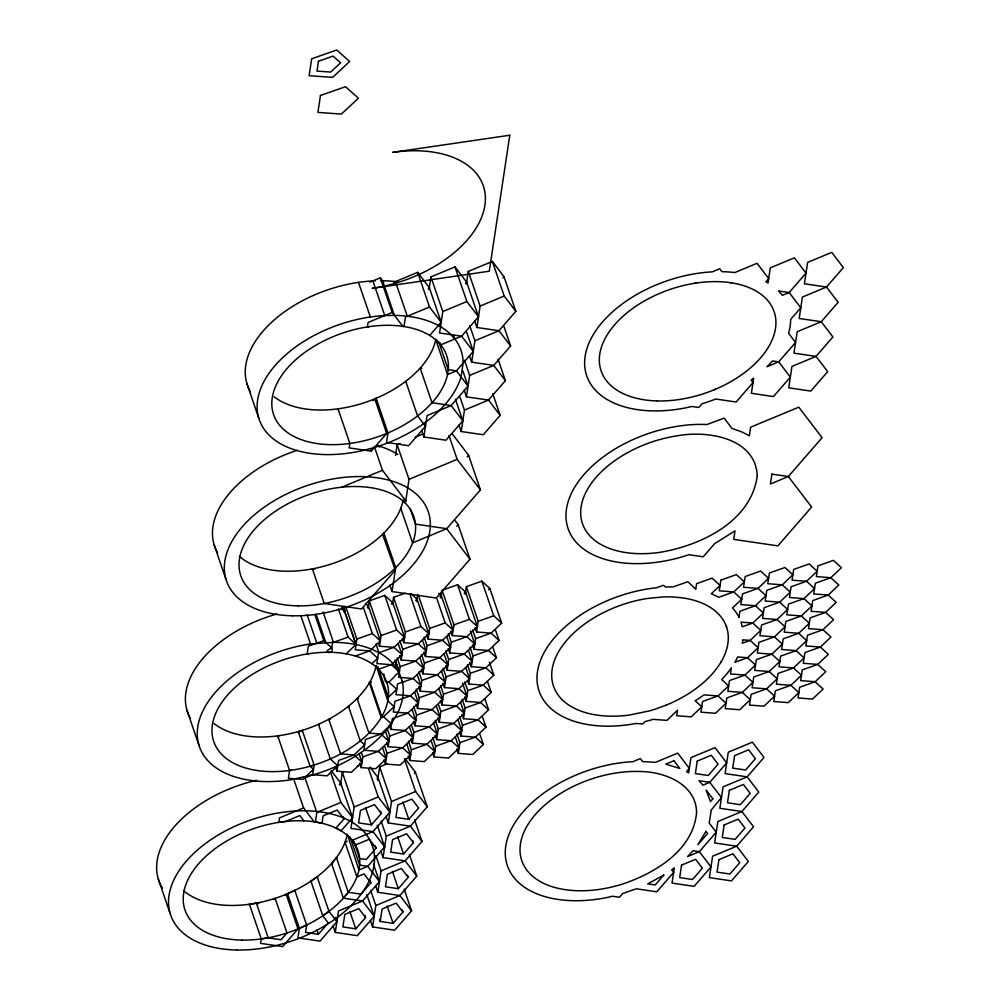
<?xml version="1.0" encoding="UTF-8"?>
<svg xmlns="http://www.w3.org/2000/svg" width="1000" height="1000" viewBox="0 0 1000 1000"><rect width="100%" height="100%" fill="white"/><g stroke="black" fill="none" stroke-linecap="round" stroke-linejoin="round"><path stroke-width="1.5" d="M343.875 611.9L344.175 609.938M361.35 752.55L362.837 756.875L362.025 762.237L351.45 772.262L336.95 771.15L337.75 765.8L327.175 775.825L312.675 774.7L314.137 765.025L302.275 730.387L298.225 731.6L310.087 766.225L313.488 769.35L302.9 779.375L288.4 778.263L289.575 770.487L277.725 735.85L279.625 735.588M340.4 785.062L342.325 772.337L343.825 771.712M368.113 608.587L369.275 600.887L384.775 595.388L392.738 602.7L404.588 637.325L403.787 642.675L418.288 643.8L426.25 651.112L425.438 656.462L439.938 657.575L447.912 664.887L447.1 670.25L461.6 671.363L469.562 678.675L468.762 684.025L483.263 685.15L491.225 692.463L480.637 702.487L465.15 707.987L463.525 718.7L478.025 719.825L486 727.125L475.412 737.163L459.925 742.663L458.3 753.375L472.8 754.5L483.375 744.463L479.675 733.65M429.025 289.55L430.925 276.9L455 266.9L466.65 282.15L478.512 316.775L476.9 327.488L498.975 330.737L510.625 345.988L493.75 365.412L469.675 375.412L466.438 396.838L488.512 400.087L500.163 415.337L483.288 434.762L461.213 431.512L458.988 425.025M370.65 890.362L375.838 905.512L374.212 916.237L357.337 935.662L335.262 932.412L338.5 910.987L362.562 900.987L379.45 881.562L381.062 870.837L375.875 855.688M342.325 772.337L354.175 806.963L350.938 828.388L373.025 831.637L384.675 846.888L383.05 857.6L405.138 860.85L416.788 876.1L399.9 895.525L375.838 905.512M384.888 746.838L387.113 753.325L386.3 758.688L375.712 768.713L361.213 767.6L362.025 762.237L359.062 753.587M483.375 744.463L475.412 737.163L460.913 736.038L462.537 725.325L478.025 719.825L488.612 709.788L480.637 702.487L466.138 701.363L466.95 696.012L458.988 688.7L444.487 687.588L445.288 682.225L437.325 674.912L422.825 673.8L423.638 668.45L415.675 661.137L401.175 660.013L401.975 654.663L394.012 647.35L379.513 646.237L381.125 635.525L369.275 600.887M455.225 520.763L458.137 524.575L469.988 559.2L436.238 598.05L392.075 591.562L395.688 567.675L383.825 533.05L383.587 534.587M392.488 604.362L393.55 597.337L405.163 593.2M460 397.1L464.45 410.087L462.825 420.8L445.95 440.225L423.875 436.975L427.113 415.55L451.175 405.55L468.05 386.125L462.863 370.975M430.925 276.9L442.788 311.525L439.55 332.962L461.625 336.2L473.288 351.45L471.662 362.163L493.75 365.412L505.4 380.662L488.512 400.087L464.45 410.087M377.638 780.263L379.663 766.862L387.188 763.737M408.413 741.112L411.375 749.775L410.562 755.138L399.988 765.163L385.487 764.038L386.3 758.688L382.587 747.862M432.688 737.562L435.65 746.213L434.837 751.575L424.263 761.6L409.762 760.487L410.562 755.138L402.6 747.825L388.1 746.7L389.725 735.987L387.5 729.5M455.4 737.2L459.113 748.025L448.537 758.05L434.038 756.938L434.837 751.575L426.875 744.262L412.375 743.15L413.188 737.8L405.213 730.487L390.712 729.362L392.337 718.65L407.825 713.15L418.413 703.125L419.212 697.763L416.25 689.1M397.212 657.987L400.175 666.637L398.562 677.35L413.062 678.475L421.025 685.788L420.213 691.137L434.712 692.25L442.675 699.562L441.875 704.925L456.375 706.038L464.338 713.35L453.762 723.375L438.263 728.875L436.65 739.6L451.15 740.713L459.113 748.025M416.65 601.487L417.713 594.45M466.35 284.15L468.275 271.425L492.35 261.425L503.988 276.675L515.85 311.312L498.975 330.737L474.9 340.737L473.288 351.45L456.4 370.875L447.525 374.562A91.425 54.763 -18.9 0 1 307.575 441.625A91.425 54.763 -18.9 0 1 322.663 341.512A91.425 54.763 -18.9 0 1 448.263 369.675L456.4 370.875L468.05 386.125M404.15 889.125L411.562 910.775L394.675 930.188L372.6 926.95L374.212 916.237L366.812 894.587M411.562 910.775L399.9 895.525L377.825 892.275L379.45 881.562L373.512 864.25M381.062 870.837L405.138 860.85L422.013 841.425L410.363 826.175L388.288 822.925L391.512 801.5L379.663 766.862M411.375 749.775L426.875 744.262L437.45 734.237L429.487 726.925L414.988 725.812L416.6 715.1L413.638 706.438M435.65 746.213L451.15 740.713L461.725 730.688L453.762 723.375L439.263 722.262L440.062 716.9L432.1 709.587L417.6 708.475L418.413 703.125L414.7 692.3M387.113 753.325L402.6 747.825L413.188 737.8L413.988 732.438L429.487 726.925L440.062 716.9L440.875 711.538L456.375 706.038L466.95 696.012L467.762 690.65L483.263 685.15L493.837 675.125L485.875 667.812L471.375 666.688L472.175 661.338L464.212 654.025L449.712 652.913L450.525 647.55L442.55 640.238L428.05 639.125L429.675 628.413L418.562 595.95M461.213 431.512L462.825 420.8L455.412 399.162M440.925 597.925L442.038 590.562M416.6 715.1L432.1 709.587L442.675 699.562L443.488 694.2L458.988 688.7L469.562 678.675L470.375 673.312L485.875 667.812L496.45 657.788L488.488 650.475L473.988 649.35L474.787 644L466.825 636.688L452.325 635.575L453.938 624.862L442.088 590.225L457.587 584.725L465.55 592.038L477.4 626.663L476.6 632.013L491.1 633.138L499.062 640.45L488.488 650.475L472.987 655.975L472.175 661.338L461.6 671.363L446.1 676.862L445.288 682.225L434.712 692.25L419.212 697.763M465.2 594.375L466.362 586.675L481.863 581.163L489.825 588.475L501.675 623.112L491.1 633.138L475.6 638.638L474.787 644L464.212 654.025L448.713 659.525L447.912 664.887L437.325 674.912L421.838 680.425L421.025 685.788L410.438 695.812L394.95 701.312L393.325 712.025L407.825 713.15L415.8 720.462L405.213 730.487L389.725 735.987M695.713 589.138L696.6 583.663L712.1 578.15L720.062 585.462L719.25 590.812L733.75 591.938L741.712 599.25L740.913 604.6L755.413 605.712L763.375 613.025L762.562 618.387L777.062 619.5L785.025 626.812L784.225 632.163L798.725 633.288L806.688 640.6L805.875 645.95L820.375 647.062L828.35 654.375L817.763 664.4L802.275 669.912L800.65 680.625L815.15 681.737L823.112 689.05L812.537 699.075L798.037 697.962L799.663 687.25L815.15 681.737L825.738 671.712L817.763 664.4L803.263 663.288L804.887 652.575L820.375 647.062L830.962 637.038L822.987 629.725L808.487 628.612L810.113 617.9L825.612 612.388L836.188 602.362L828.225 595.05L813.725 593.938L815.337 583.225L830.837 577.712L841.413 567.688L833.45 560.375L817.95 565.887L816.338 576.6L830.837 577.712L838.8 585.025L828.225 595.05L812.725 600.562L811.112 611.275L825.612 612.388L833.575 619.7L822.987 629.725L807.5 635.237L806.688 640.6L796.112 650.625L780.612 656.125L779 666.838L793.5 667.962L801.462 675.275L790.888 685.3L775.387 690.8L773.763 701.513L788.263 702.638L798.85 692.6L790.888 685.3L776.388 684.175L778 673.462L793.5 667.962L804.075 657.938L796.112 650.625L781.612 649.5L783.225 638.787L798.725 633.288L809.3 623.263L801.338 615.95L786.838 614.825L788.45 604.113L803.95 598.612L814.525 588.587L806.562 581.275L792.062 580.15L793.675 569.438L809.175 563.938L817.138 571.25L806.562 581.275L791.062 586.775L789.45 597.487L803.95 598.612L811.912 605.925L801.338 615.95L785.837 621.45L785.025 626.812L774.45 636.838L758.95 642.337L757.337 653.062L771.838 654.175L779.8 661.488L769.225 671.513L753.725 677.013L752.113 687.738L766.612 688.85L774.575 696.162L764 706.188L749.5 705.075L751.112 694.35L766.612 688.85L777.188 678.825L769.225 671.513L754.725 670.4L756.338 659.675L771.838 654.175L782.412 644.15L774.45 636.838L759.95 635.725L761.562 625L777.062 619.5L787.638 609.475L779.675 602.163L765.175 601.05L766.8 590.337L782.288 584.825L792.875 574.8L784.912 567.487L769.412 573L767.788 583.713L782.288 584.825L790.263 592.137L779.675 602.163L764.188 607.675L763.375 613.025L752.788 623.05L742.225 626.812A106.662 63.888 -18.9 0 0 740.975 622.15L752.788 623.05L760.763 630.363L750.175 640.387L742.212 643.225A106.662 63.888 -18.9 0 0 742.725 639.825L750.175 640.387L758.15 647.7L747.562 657.725L734.925 662.225A106.662 63.888 -18.9 0 0 737.675 656.963L747.562 657.725L755.537 665.037L744.95 675.062L729.463 680.575L727.837 691.287L742.337 692.4L750.3 699.712L739.725 709.737L725.225 708.625L726.838 697.913L742.337 692.4L752.913 682.375L744.95 675.062L730.45 673.95L731.375 667.825L729.912 669.875A106.662 63.888 -18.9 0 1 721.725 679.587L728.65 685.938L718.062 695.962L702.575 701.462L700.95 712.175L715.45 713.3L726.038 703.275L718.062 695.962L704.013 694.875A106.662 63.888 -18.9 0 1 695.175 700.775L701.762 706.825L691.188 716.85L676.688 715.738L677.513 710.238L666.912 720.4L653.225 719.35A106.662 63.888 -18.9 0 1 645.238 721.5L642.638 723.962L636.112 723.462A106.662 63.888 -18.9 0 1 537.5 671.538A106.662 63.888 -18.9 0 1 656.575 587.737L663.55 585.262L665.512 587.05A106.662 63.888 -18.9 0 1 673.188 586.9L687.825 581.7L695.688 589.138M249.275 905.1L249.4 904.262L256.375 903.138L268.225 937.862L281.087 939.762L286.975 932.987L275.113 898.35L274.012 899.625M277.575 736.825L277.725 735.85M337.887 409.663L338.462 408.762M249.4 904.262L261.25 938.9L260.575 943.35L282.663 946.6L298.025 928.913L286.163 894.287L285.2 895.387M302.113 731.475L302.275 730.387M287.325 894.912L287.5 893.725L294.812 890.387L306.675 925.013L305.562 932.4L318.425 934.287L328.263 922.962L322.775 915.775L310.925 881.15L317.113 876.725L317.613 877.375M294.675 891.312L294.812 890.387M338.45 608.987L348.088 637.125L356.05 644.438L344.188 609.8L344.7 606.45M375.938 399.487L375.95 398.363M287.5 893.725L299.363 928.363L297.925 937.887L320 941.125L336.875 921.7L335.4 917.375M312.5 774.675L304.975 777.8L316.837 812.425L315.4 821.963L322.013 823.263L323.125 815.875L337.163 810.05L343.95 818.938L335.988 828.1L341.1 830.863L352.562 817.688L340.7 783.05L331.238 770.662M356.05 644.438L356.863 639.075L345.737 606.613M337.775 765.662L338.562 760.438L354.062 754.925L364.637 744.9L365.45 739.538L380.95 734.038L391.525 724.013M395.525 455.438L397.137 444.725L400.15 443.475M397.137 444.725L409 479.35L405.4 503.25L404.65 501.087M377.825 667.087L378.575 669.25L391.4 664.688L401.975 654.663L402.788 649.3L399.825 640.65M383.925 674.038C385.412 691.838 392.15 676.85 399.363 672L391.4 664.688L376.9 663.575L378.512 652.862L394.012 647.35L404.588 637.325L405.4 631.962L393.55 597.337M347.612 835.138L358.913 870L367.788 866.312L384.675 846.888L386.287 836.162L381.1 821.012M380.238 921.462L382.125 908.962L396.163 903.138L402.95 912.025L393.113 923.35L380.238 921.462L379.5 919.3M418.413 703.125L410.438 695.812L395.938 694.688L397.562 683.975L413.062 678.475L423.638 668.45L424.45 663.088L421.475 654.425M400.175 666.637L415.675 661.137L426.25 651.112L427.062 645.75L424.1 637.087M440 342.713L440.737 344.875L461.625 336.2L478.512 316.775L480.125 306.062L468.275 271.425M424.45 663.088L439.938 657.575L450.525 647.55L451.325 642.188L448.363 633.538M451.325 642.188L466.825 636.688L477.4 626.663L478.212 621.3L466.362 586.675M376.1 665.45L387.812 700.863L394.137 706.675L383.562 716.7L381.213 717.537L369.363 682.9L369.925 681.938L371.262 682.038M435.763 339.475L447.525 374.562L448.263 369.675L438.625 341.538M381.25 717.475L381.775 716.562L369.925 681.938M721.513 661.15L720.95 662.113M381.775 716.562L383.562 716.7L391.262 723.775L397.938 712.387A106.662 63.9 -18.9 0 0 402.475 698.637L402.987 695.238A106.662 63.9 -18.9 0 0 402.488 682.225L395.538 661.95M391.262 723.775L390.175 725.288A106.662 63.9 -18.9 0 1 364.275 750.288L355.438 756.188A106.662 63.9 -18.9 0 1 313.488 774.762L290.012 779.938A106.662 63.9 -18.9 0 1 197.763 726.95A106.662 63.9 -18.9 0 1 310.512 643.95L333.45 642.325A106.662 63.9 -18.9 0 1 371.562 649.175L378.988 652.688A106.662 63.9 -18.9 0 1 398.35 671.075L399.062 672.412L395.312 661.5M337.2 857.763L336.4 857.638L331.55 863.538L343.413 898.175L362.562 900.987L374.212 916.237M336.4 857.638L348.263 892.275L343.413 898.175M428.263 288.825L429.312 287.613L417.663 272.362L393.587 282.362M465.6 283.363L466.65 282.15M429.712 335.425L441.175 322.25L429.312 287.613M373.263 400.6L374.775 398.85L386.637 433.475L371.275 451.163L349.188 447.912L349.862 443.462L338.013 408.825M502.938 277.887L503.988 276.675M424.75 424.1L425.487 426.275L408.612 445.7L386.538 442.45L387.975 432.925L376.112 398.288M404.438 502.325L405.763 500.788L382.475 470.288L374.325 446.488M467.175 456.85L468.587 455.225L452.575 434.263M468.587 455.225L480.438 489.862L446.688 528.7L412.625 542.863L400.763 508.225M456.725 526.2L458.137 524.575M339.275 784.7L340.7 783.05M376.987 778.8L378.038 777.588L370.037 767.1M414.325 773.325L415.375 772.113L405.188 758.775M381.287 813.475L374.5 804.587L360.462 810.413L358.575 822.9L371.45 824.8L381.287 813.475L380.55 811.312M378.038 777.588L389.9 812.212L373.025 831.637L352.125 840.312L355.375 845.025L369.275 839.262L376.062 848.15L366.225 859.475L359.65 858.5L353.713 841.188M408.787 819.325L418.625 808L411.838 799.112L397.8 804.95L395.925 817.438L408.787 819.325L402.863 802.013M415.375 772.113L427.238 806.75L410.363 826.175L386.287 836.162M370.087 880.662L370.838 882.825L361 894.15L348.263 892.275M413.4 842.675L406.613 833.787L392.575 839.613L390.7 852.113L403.562 854L413.4 842.675L412.663 840.512M365.613 917.5L358.825 908.612L344.787 914.438L342.9 926.925L355.775 928.825L365.613 917.5L364.862 915.337M408.175 877.35L401.388 868.462L387.35 874.287L385.462 886.787L398.338 888.675L408.175 877.35L407.438 875.188M343.462 610.5L344.075 609.925L356.025 644.575L355.238 649.788L369.738 650.9L377.713 658.213L371.912 663.713M367.375 607.288L368.462 606.25L365.475 603.513M391.413 603.95L392.738 602.7M346.138 653.825L355.925 644.55M415.688 600.388L417 599.138L411.037 593.663M368.462 606.25L380.325 640.875L369.738 650.9L355.35 656.025M439.95 596.838L441.275 595.588L438.787 593.3M464.225 593.288L465.55 592.038M417 599.138L428.862 633.775L418.288 643.8L402.788 649.3M488.5 589.725L489.825 588.475M441.275 595.588L453.137 630.212L442.55 640.238L427.062 645.75M385.2 730.525L388.913 741.35L378.338 751.375L362.837 756.875M317.113 876.725L328.975 911.363L322.775 915.775M426.163 421.838L423.55 423.738M306.675 925.013L299.363 928.363M715.487 389.237L714.15 389.8M369.775 282.213L380.325 277.838L383.587 282.113M441.175 322.25L429.525 307L405.45 317L404.012 326.525L402.863 326.35L392.188 312.462L368.113 322.463L367.438 326.925L368.9 326.7M442.788 311.525L466.863 301.525L478.512 316.775M480.125 306.062L504.2 296.062L515.85 311.312M436.775 339.475L435.675 339.938A91.425 54.763 -18.9 0 1 367.188 401.75A91.425 54.763 -18.9 0 1 274.1 396.75M415.2 437.225L423.225 433.888M341.763 487.2L382.475 470.288M409 479.35L457.15 459.35L480.438 489.862M357.362 766.087L360.375 764.837M314.175 821.775L303.575 807.9L279.5 817.9L278.825 822.362L285.775 821.45L299.825 815.525L303.875 820.837M316.837 812.425L340.913 802.438L352.562 817.688M354.175 806.963L378.25 796.963L389.9 812.212M391.512 801.5L415.588 791.5L427.238 806.75M347.25 841.35L345.012 842.288L356.875 876.912L364.05 873.938L370.838 882.825M348.088 637.125L332.587 642.625L331.775 647.987C320.037 652.85 334.625 654.963 331.775 647.987L323.812 640.675L308.312 646.188L307.137 653.962L309.05 653.662M356.863 639.075L372.362 633.562L380.325 640.875M381.125 635.525L396.625 630.013L404.588 637.325M405.4 631.962L420.9 626.462L428.862 633.775M429.675 628.413L445.175 622.9L453.137 630.212M453.938 624.862L469.438 619.35L477.4 626.663M478.212 621.3L493.713 615.8L501.675 623.112M369.363 682.9L371.112 682.275M314.137 765.025L310.087 766.225M268.238 937.775L261.25 938.9M694.95 283.238L696.413 283.025M291.475 770.225L289.575 770.487M250.387 391.613A106.662 63.9 -18.9 0 1 272.7 321.287A106.662 63.9 -18.9 0 1 372.9 280.925L375.3 280.812M384.75 315.55L394.4 315.375A106.662 63.9 -18.9 0 1 450.938 334.625L454.837 339.025A106.662 63.9 -18.9 0 1 463.125 363.137L461.05 376.95A106.662 63.9 -18.9 0 1 444.95 404.637L439.525 410.387A106.662 63.9 -18.9 0 1 374.487 447.463L364.462 450.163A106.662 63.9 -18.9 0 1 257.613 399.988A106.662 63.9 -18.9 0 1 384.75 315.55L372.9 280.925M380.737 280.725L382.55 280.738A106.662 63.9 -18.9 0 1 397.587 281.875M358.587 698.6L357.088 698.487L368.95 733.112L380.95 734.038L388.913 741.35M330.425 719.388L328.738 719.262L340.6 753.888L354.062 754.925L362.025 762.237M730.3 282.663L731.525 282.85M421.788 368.338L420.163 368.1L432.025 402.738L451.175 405.55L462.825 420.8M314.725 569.225L312.387 568.875L324.25 603.513L361.55 608.987L395.312 570.138L382.537 534.312L383.113 535.062M331.55 863.538L332.75 863.713M256.363 903.238L258.775 903.587M438.363 325.475L440.5 326.675L439.762 324.513M341.7 607.513L344.188 609.8M377.537 667.688L375.95 666.237A91.425 54.763 -18.9 0 1 307.725 728.575A91.425 54.763 -18.9 0 1 214.125 723.625M349.237 707.013L348.425 706.263L360.275 740.9L364.637 744.9L363.837 750.263L378.338 751.375L386.3 758.688M319.363 725.163L318.438 724.312L330.3 758.938L337.663 765.713M298.225 731.6L299.288 732.575M406.475 382.262L405.725 381.287L417.587 415.925L425.487 426.275M469.988 559.2L446.688 528.7L415.45 524.113L410.262 508.963M377.887 445.188L379.35 447.1M379.45 881.562L367.788 866.312L359.65 865.113L350.012 836.975M310.925 881.15L311.613 882.05M328.975 911.363L336.875 921.7M726.325 626.438L726.625 627.288M492.35 261.425L504.2 296.062M503.95 326.5L510.625 345.988M497.987 359.012L505.4 380.662M474.675 321L476.9 327.488M455 266.9L466.863 301.525M469.712 325.588L474.9 340.737M492.762 393.688L500.163 415.337M466.613 331.975L473.288 351.45M469.45 355.675L471.662 362.163M464.487 360.262L469.675 375.412M453.35 334.7L454.837 339.025M464.212 390.35L466.438 396.838M417.663 272.362L429.525 307M449 435.55L457.15 459.35M395.438 281.6L407.287 316.225M382.55 280.738L394.4 315.375M380.325 277.838L392.188 312.462M481.863 581.163L493.713 615.8M495.363 629.625L499.062 640.45M421.65 430.487L423.875 436.975M492.738 646.963L496.45 657.788M489.387 662.138L493.837 675.125M358.5 282.362L370.363 316.988M475.112 627.688L476.6 632.013M457.587 584.725L469.438 619.35M472.638 629.987L475.6 638.638M470.35 631.013L474.787 644M487.512 681.637L491.225 692.463M472.5 645.025L473.988 649.35M470.025 647.325L472.987 655.975M468.475 650.512L472.175 661.338M484.9 698.975L488.612 709.788M469.888 662.362L471.375 666.688M467.413 664.65L470.375 673.312M465.863 667.85L469.562 678.675M482.287 716.312L486 727.125M450.838 631.237L452.325 635.575M468.013 681.862L468.762 684.025M437.025 599.1L445.175 622.9M464.8 681.988L467.762 690.65M446.812 636.737L450.525 647.55M462.5 683.025L466.95 696.012M448.225 648.575L449.712 652.913M464.663 697.038L466.138 701.363M445.75 650.875L448.713 659.525M462.188 699.325L465.15 707.987M444.2 654.075L447.912 664.887M460.637 702.525L464.338 713.35M445.613 665.913L447.1 670.25M462.05 714.375L463.525 718.7M370.525 449L371.275 451.163M443.137 668.213L446.1 676.862M459.575 716.663L462.537 725.325M441.587 671.4L445.288 682.225M458.025 719.862L461.725 730.688M426.575 634.8L428.05 639.125M443 683.25L444.487 687.588M459.438 731.712L460.913 736.038M409.787 593.987L420.9 626.462M440.525 685.55L443.488 694.2M456.95 734L459.925 742.663M422.55 640.288L426.25 651.112M438.975 688.737L442.675 699.562M423.963 652.138L425.438 656.462M440.387 700.588L441.875 704.925M456.825 749.05L458.3 753.375M438.65 705.05L440.875 711.538M419.925 657.625L423.638 668.45M436.362 706.075L440.062 716.9M421.35 669.475L422.825 673.8M437.775 717.925L439.263 722.262M389.85 585.075L392.075 591.562M418.862 671.762L421.838 680.425M435.3 720.225L438.263 728.875M417.312 674.963L421.025 685.788M433.75 723.413L437.45 734.237M402.3 638.35L403.787 642.675M418.738 686.812L420.213 691.137M435.163 735.263L436.65 739.6M384.775 595.388L396.625 630.013M398.275 643.838L401.975 654.663M431.138 740.75L434.837 751.575M399.688 655.688L401.175 660.013M416.112 704.15L417.6 708.475M432.55 752.6L434.038 756.938M395.662 661.175L399.363 672M412.088 709.638L415.8 720.462M401.75 680.062L402.488 682.225M394.65 660.25L398.35 671.075M413.5 721.488L414.988 725.812M411.763 725.938L413.988 732.438M409.475 726.975L413.188 737.8M378.775 644.075L379.513 646.237M410.887 738.825L412.375 743.15M363.462 607.6L372.362 633.562M376.025 644.038L378.988 652.688M406.863 744.312L410.562 755.138M377.975 667L388.35 697.3L387.812 700.863A91.425 54.763 -18.9 0 1 248 768.662A91.425 54.763 -18.9 0 1 263.125 668.325A91.425 54.763 -18.9 0 1 388.35 697.3L396.75 689.338L388.787 682.025L386.6 681.862L386.863 682.65M408.275 756.162L409.762 760.487M404.475 759.025L415.588 791.5M389.237 725.037L390.712 729.362M414.6 819.775L422.013 841.425M386.625 742.375L388.1 746.7M384.012 759.712L385.487 764.038M409.375 854.45L416.788 876.1M246.887 383.488L258.75 418.113M323.075 612.025L333.45 642.325M397.638 836.688L403.562 854M386.062 816.438L388.288 822.925M316.137 614.338L325.775 642.475M368.612 768.825L378.25 796.963M314.925 614.7L323.812 640.675M359.738 763.263L361.213 767.6M307.2 615.013L316.837 643.15M377.262 825.25L384.675 846.888M392.413 871.363L398.338 888.675M402.212 909.862L402.95 912.025M300.875 615.812L310.512 643.95M380.838 851.1L383.05 857.6M365.525 807.475L371.45 824.8M375.325 845.987L376.062 848.15M371.425 842.7L372.175 844.875M387.175 906.038L393.113 923.35M335.462 766.825L336.95 771.15M375.6 885.775L377.825 892.275M330.538 772.125L340.913 802.438M343.212 816.775L343.95 818.938M370.375 920.45L372.6 926.95M349.837 911.5L355.775 928.825M214.1 544.7L225.95 579.325M293.938 779.762L303.575 807.9M333.038 925.925L335.262 932.412M316.95 929.963L318.425 934.287M187.037 710.45L198.9 745.088M158.275 878.925L170.138 913.55M347.287 834.225A91.425 54.763 -18.9 0 1 277.562 897.537A91.425 54.763 -18.9 0 1 183.5 890.537M162.438 888.162A106.662 63.9 -18.9 0 1 256.537 780.312M303.888 776.712A106.662 63.9 -18.9 0 1 306.9 777.038M190.538 718.575A106.662 63.9 -18.9 0 1 277.025 613.962M341.35 609.412A106.662 63.9 -18.9 0 1 345.2 610.15M217.6 552.825A106.662 63.9 -18.9 0 1 297.113 450.325M377.375 445.637A106.662 63.9 -18.9 0 1 397.825 454.462M403.1 500A91.425 54.763 -18.9 0 1 333.375 563.312A91.425 54.763 -18.9 0 1 239.312 556.3M696.562 812.85C693.1 849.975 656.062 872.475 623.95 883.6A91.125 54.588 -18.9 0 1 599.538 889.362L599.438 889.375A91.4 54.75 -18.9 0 1 522.513 835.738A91.4 54.75 -18.9 0 1 640.837 771.538C665.088 771.8 696.6 784.525 696.562 812.85M711.287 810.037L709.188 823.025L716.225 832.237L714.613 842.95L736.688 846.2L748.337 861.45L731.462 880.875L709.388 877.625L712.613 856.2L736.688 846.2L753.562 826.775L741.912 811.525L719.837 808.275L723.075 786.85L747.138 776.85L764.025 757.425L752.375 742.175L728.3 752.175L725.062 773.6L747.138 776.85L758.787 792.1L741.912 811.525L717.85 821.525L716.225 832.237L699.35 851.663L687.588 856.55L693.025 850.738L699.35 851.663L711 866.912L694.125 886.338L672.038 883.1L674.338 867.9L671.688 869.8L673.662 872.387L656.775 891.812L636.4 888.812L622.737 893.475L619.438 897.275L612.45 896.25L607.288 897.463A106.662 63.9 -18.9 0 1 505.775 846.1A106.662 63.9 -18.9 0 1 627.7 762.025L632.725 761.75L640.35 758.575L642.625 761.562L655.462 762.35L677.688 753.112L689.338 768.363L688.662 772.837L686.488 771.65L689.338 768.363L690.962 757.638L715.037 747.638L726.675 762.887L709.8 782.312L702.913 785.175L699.013 780.738L709.8 782.312L721.45 797.562L711.287 810.037M757.262 475.962C750.987 521.625 701.225 545.337 660.188 552.288A91.425 54.763 -18.9 0 1 581.112 506.875A91.425 54.763 -18.9 0 1 677.763 435.737C707.712 430.25 755.688 437.912 757.262 475.962M771.888 474.113L770.4 483.988L788.337 476.525L822.1 437.688L798.8 407.175L750.65 427.175L749.362 435.763L741.538 431.763L732.038 428.488L724.125 418.113L707.025 424.513A106.662 63.9 -18.9 0 0 566.475 509.025A106.662 63.9 -18.9 0 0 687.325 555.25L688.838 554.7L703.2 556.812L714.675 543.612L735.025 530.825L733.737 539.388L777.887 545.875L811.637 507.025L788.337 476.525L771.888 474.113M509.787 135.225L489.288 271.2L372.137 288.363A106.662 63.9 -18.9 0 0 484.888 205.362A106.662 63.9 -18.9 0 0 392.638 152.387L509.787 135.225M753 382.587L751.388 393.3L773.462 396.538L790.35 377.113L791.963 366.4L816.038 356.4L832.913 336.975L821.263 321.725L799.188 318.475L802.412 297.05L826.488 287.05L843.363 267.625L831.725 252.375L807.65 262.375L804.412 283.8L826.488 287.05L838.138 302.3L821.263 321.725L797.188 331.725L793.962 353.15L816.038 356.4L827.688 371.65L810.812 391.075L788.725 387.825L790.35 377.113L778.688 361.863L772.463 360.95A106.662 63.888 -18.9 0 1 767.038 366.712L778.688 361.863L795.575 342.45L788.562 333.263A106.662 63.888 -18.9 0 0 790.638 319.462L800.8 307.775L789.15 292.525L778.45 290.95A106.662 63.888 -18.9 0 1 782.35 295.338L789.15 292.525L806.025 273.1L794.375 257.85L770.3 267.838L768.012 282.987A106.725 63.925 -18.9 0 0 765.888 281.788L768.688 278.562L757.038 263.312L734.812 272.55A106.662 63.888 -18.9 0 0 721.925 271.688L719.7 268.775L712.262 271.863A106.662 63.888 -18.9 0 0 585.138 356.3A106.662 63.888 -18.9 0 0 691.988 406.475L698.787 407.475L702 403.775A106.662 63.888 -18.9 0 0 715.75 399.012L736.125 402.013L753 382.587L753.675 378.15A106.638 63.875 -18.9 0 1 751.075 380.05L753 382.587M739.1 616.587L738.988 617.35L739.912 611.225L755.413 605.712L765.987 595.688L758.025 588.375L743.525 587.263L745.138 576.55L760.638 571.038L768.6 578.35L758.025 588.375L742.525 593.888L741.712 599.25L732.525 607.95A106.662 63.888 -18.9 0 1 738.088 615.65L739.1 616.587M311.675 58.775L309.125 75.7L332.587 77.375L349.65 61.487L336.725 50L311.675 58.775M318.463 61.238L316.975 71.1L330.662 72.075L340.6 62.812L333.062 56.112L318.463 61.238M320.462 95.487L317.913 112.4L341.375 114.087L358.438 98.2L345.513 86.713L320.462 95.487M720.863 580.1L720.062 585.462L711.3 593.763A106.662 63.888 -18.9 0 1 718.725 597.275L733.75 591.938L744.325 581.912L736.363 574.6L720.863 580.1M681.562 865.113L679.688 877.613L692.55 879.5L702.387 868.175L695.6 859.287L681.562 865.113M697.25 761.087L695.362 773.587L708.238 775.475L718.075 764.15L711.287 755.263L697.25 761.087M718.913 859.65L717.025 872.138L729.887 874.025L739.725 862.712L732.938 853.812L718.913 859.65M724.137 824.975L722.25 837.463L735.113 839.362L744.963 828.037L738.162 819.15L724.137 824.975M729.362 790.3L727.475 802.788L740.35 804.688L750.188 793.363L743.4 784.475L729.362 790.3M734.587 755.625L732.7 768.112L745.575 770.013L755.413 758.688L748.625 749.8L734.587 755.625M705.95 831.325L697.887 844.7L707.613 833.5L705.95 831.325M712.837 798.825L710.438 801.6L706.112 790.013L712.837 798.825M663.8 875.075L655.212 884.963L647.7 883.863L663.8 875.075M673.938 760.738L665.75 764.137L679.862 768.487L673.938 760.738M666.038 705.225L653.875 709.613A91.425 54.763 -18.9 0 1 649.825 710.812L629.312 715.062A91.425 54.763 -18.9 0 1 552.137 669.4A91.425 54.763 -18.9 0 1 646.875 598.55L662.513 596.95A91.025 54.525 -18.9 0 1 674.712 597.075L682.212 597.825A91.425 54.763 -18.9 0 1 727.862 643.65A91.425 54.763 -18.9 0 1 666.038 705.225M241.675 940.075A91.425 54.763 -18.9 0 0 358.387 852.013A91.425 54.763 -18.9 0 0 214.438 849.163A91.425 54.763 -18.9 0 0 241.675 940.075M236.713 950.013A106.662 63.9 -18.9 0 0 372.863 847.275A106.662 63.9 -18.9 0 0 204.925 843.95A106.662 63.9 -18.9 0 0 236.713 950.013M292.525 615.788A106.662 63.9 -18.9 0 0 428.688 513.05A106.662 63.9 -18.9 0 0 260.75 509.725A106.662 63.9 -18.9 0 0 292.525 615.788M298.425 605.862A91.425 54.763 -18.9 0 0 414.025 517.2A91.425 54.763 -18.9 0 0 269.513 515.5A91.425 54.763 -18.9 0 0 298.425 605.862M657.35 400.938A91.425 54.763 -18.9 0 0 774.6 313.175A91.425 54.763 -18.9 0 0 630.938 309.762A91.425 54.763 -18.9 0 0 657.35 400.938"/></g></svg>
